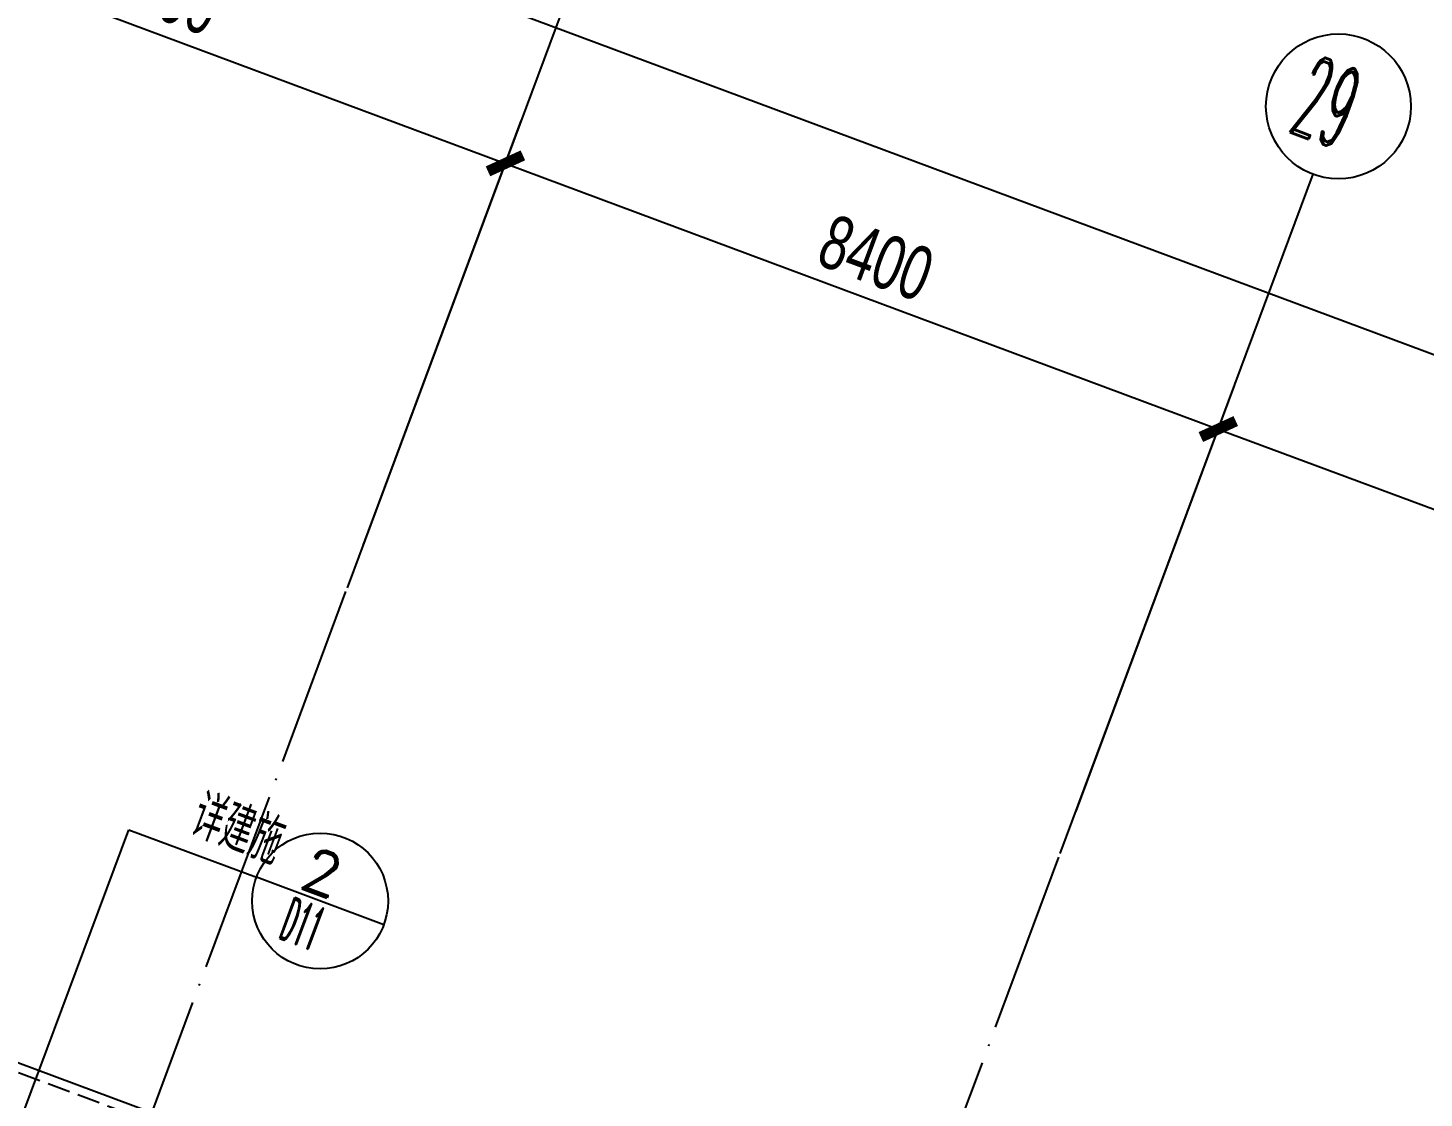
# Model space of a CAD drawing. Header units: millimetres. Extents: x 600121811 to 600690586, y 3472921280 to 3473279938.
# Drawn here: x 600470354 to 600485770, y 3473130220 to 3473142031 of the extents above; entities that cross this region are included whole.
import ezdxf
from ezdxf.enums import TextEntityAlignment as Align

# ---------------------------------------------------------------- set-up
doc = ezdxf.new("R2010")
doc.units = ezdxf.units.MM
doc.header["$LTSCALE"] = 1000
doc.linetypes.add('AX-MALL-GIRD-200$0$DOTE', pattern=[2.4200000000000004, 2, -0.2, 0.02, -0.2])
doc.linetypes.add('AX-MALL-WALL-GJ$0$DASH', pattern=[0.35, 0.25, -0.1])
doc.layers.get('0').update_dxf_attribs({"linetype": 'CONTINUOUS'})
for name, color, linetype in [('AX-MALL-DIM-PGJ$0$A-Anno-Note', 241, 'CONTINUOUS'), ('AX-MALL-DIM-PGJ$0$DIM_IDEN', 3, 'CONTINUOUS'), ('AX-MALL-GIRD-200$0$A-Grid', 222, 'AX-MALL-GIRD-200$0$DOTE'), ('AX-MALL-GIRD-200$0$A-Grid-Iden', 11, 'CONTINUOUS'), ('AX-MALL-GJ-200$0$A-Anno-Note', 241, 'CONTINUOUS'), ('AX-MALL-WALL-GJ$0$A-Detl-Patt', 8, 'CONTINUOUS'), ('AX-MALL-WALL-GJ$0$A-Detl-Thin', 131, 'CONTINUOUS'), ('AX-MALL-WALL-GJ$0$A-SEE', 254, 'CONTINUOUS'), ('AXIS_TEXT', 7, 'CONTINUOUS')]:
    doc.layers.add(name, color=color, linetype=linetype)
doc.styles.add('AX-MALL-DIM-PGJ$0$_TCH_DIM', font='zy_en.shx', dxfattribs={"width": 0.7, "bigfont": 'zy_cn.shx'})
doc.styles.add('AX-MALL-DIM-PGJ$0$_TCH_LABEL', font='ROMAND.shx', dxfattribs={"width": 0.7, "height": 5, "bigfont": 'zy_cn.shx'})
doc.styles.add('AX-MALL-GIRD-200$0$_TCH_AXIS', font='ROMAND.shx', dxfattribs={"width": 0.7, "height": 5, "bigfont": 'zy_cn.shx'})
doc.styles.add('AX-MALL-GIRD-200$0$_TCH_DIM_T3', font='zy_en.shx', dxfattribs={"width": 0.7, "bigfont": 'zy_cn.shx'})
doc.styles.add('COMPLEX', font='COMPLEX')
doc.dimstyles.new('AX-MALL-GIRD-200$0$_TCH_ARCH&&200', dxfattribs={"dimtxt": 595, "dimasz": 300, "dimexe": 500, "dimexo": 500, "dimgap": 152.5, "dimtad": 1, "dimdec": 0, "dimzin": 0, "dimdsep": 46, "dimtxsty": 'AX-MALL-GIRD-200$0$_TCH_DIM_T3', "dimblk": 'AX-MALL-GIRD-200$0$_ArchTick', "dimcen": 0.09, "dimclrt": 7, "dimazin": 2, "dimtfac": 1, "dimtdec": 0, "dimtix": 1, "dimtmove": 2, "dimatfit": 3, "dimfxl": 500, "dimtolj": 1, "dimtzin": 0, "dimarcsym": 0})

# ---------------------------------------------------------------- blocks, each defined once
blk = doc.blocks.new('_AXISO')
blk.add_circle((0, 0), 0.5)
at = {"layer": 'AXIS_TEXT', "style": 'COMPLEX', "width": 1.041666666666667}
blk.add_attdef('A', text='', height=0.56, dxfattribs=at).set_placement((-0.25, -0.28), (0.25, -0.28), align=Align.FIT)
blk = doc.blocks.new('AX-MALL-GIRD-200$0$_ArchTick')
at = {"color": 0, "linetype": 'ByBlock', "const_width": 0.4}
blk.add_lwpolyline([(-0.5, -0.5), (0.5, 0.5)], dxfattribs=at)
blk = doc.blocks.new('*D117')
at = {"layer": 'AX-MALL-GIRD-200$0$A-Grid-Iden', "color": 0, "lineweight": -2, "transparency": 16777216}
for p, q in [((600267989.9262162, 3473213084.920611), (600270293.9389054, 3473219269.70238)), ((600270119.3924896, 3473218801.158306), (600595288.9794267, 3473097665.945708)), ((600593159.5131532, 3473091949.708013), (600595463.5258425, 3473098134.489782))]:
    blk.add_line(p, q, dxfattribs=at)
at = {"layer": 'AX-MALL-GIRD-200$0$A-Grid-Iden', "color": 0, "lineweight": -2, "transparency": 16777216, "xscale": 300, "yscale": 300, "zscale": 300}
for p, rotation in [((600270119.3924896, 3473218801.158306), 159.568161308997), ((600595288.9794267, 3473097665.945708), 339.568161308997)]:
    blk.add_blockref('AX-MALL-GIRD-200$0$_ArchTick', p, dxfattribs=dict(at, rotation=rotation))
at = {"layer": 'AX-MALL-GIRD-200$0$A-Grid-Iden', "color": 7, "transparency": 16777216, "insert": (600432861.2777324, 3473158655.241673), "char_height": 595, "attachment_point": 5, "rotation": 339.56816132295063, "style": 'AX-MALL-GIRD-200$0$_TCH_DIM_T3'}
blk.add_mtext('\\A1;347000', dxfattribs=at)
blk = doc.blocks.new('*D144')
at = {"layer": 'AX-MALL-GIRD-200$0$A-Grid-Iden', "color": 0, "lineweight": -2, "transparency": 16777216}
for p, q in [((600466184.0692632, 3473139251.786706), (600467929.5334215, 3473143937.22744)), ((600467754.9870057, 3473143468.683366), (600475626.5274383, 3473140536.30358)), ((600474055.6096958, 3473136319.40692), (600475801.0738541, 3473141004.847654))]:
    blk.add_line(p, q, dxfattribs=at)
at = {"layer": 'AX-MALL-GIRD-200$0$A-Grid-Iden', "color": 0, "lineweight": -2, "transparency": 16777216, "xscale": 300, "yscale": 300, "zscale": 300}
for p, rotation in [((600467754.9870057, 3473143468.683366), 159.568161309211), ((600475626.5274383, 3473140536.30358), 339.568161309211)]:
    blk.add_blockref('AX-MALL-GIRD-200$0$_ArchTick', p, dxfattribs=dict(at, rotation=rotation))
at = {"layer": 'AX-MALL-GIRD-200$0$A-Grid-Iden', "color": 7, "transparency": 16777216, "insert": (600471847.8489962, 3473142424.18314), "char_height": 595, "attachment_point": 5, "rotation": 339.56816132295063, "style": 'AX-MALL-GIRD-200$0$_TCH_DIM_T3'}
blk.add_mtext('\\A1;8400', dxfattribs=at)
blk = doc.blocks.new('*D145')
at = {"layer": 'AX-MALL-GIRD-200$0$A-Grid-Iden', "color": 0, "lineweight": -2, "transparency": 16777216}
for p, q in [((600474055.6096958, 3473136319.406921), (600475801.0738541, 3473141004.847654)), ((600475626.5274383, 3473140536.303581), (600483498.0678716, 3473137603.923795)), ((600481927.1501291, 3473133387.027134), (600483672.6142874, 3473138072.467868))]:
    blk.add_line(p, q, dxfattribs=at)
at = {"layer": 'AX-MALL-GIRD-200$0$A-Grid-Iden', "color": 0, "lineweight": -2, "transparency": 16777216, "xscale": 300, "yscale": 300, "zscale": 300}
for p, rotation in [((600475626.5274383, 3473140536.303581), 159.5681613084339), ((600483498.0678716, 3473137603.923795), 339.568161308434)]:
    blk.add_blockref('AX-MALL-GIRD-200$0$_ArchTick', p, dxfattribs=dict(at, rotation=rotation))
at = {"layer": 'AX-MALL-GIRD-200$0$A-Grid-Iden', "color": 7, "transparency": 16777216, "insert": (600479719.3894292, 3473139491.803354), "char_height": 595, "attachment_point": 5, "rotation": 339.56816133717393, "style": 'AX-MALL-GIRD-200$0$_TCH_DIM_T3'}
blk.add_mtext('\\A1;8400', dxfattribs=at)
blk = doc.blocks.new('*D146')
at = {"layer": 'AX-MALL-GIRD-200$0$A-Grid-Iden', "color": 0, "lineweight": -2, "transparency": 16777216}
for p, q in [((600481927.1501292, 3473133387.027134), (600483672.6142877, 3473138072.467868)), ((600483498.0678717, 3473137603.923795), (600491369.6083046, 3473134671.544009)), ((600489798.6905621, 3473130454.647348), (600491544.1547207, 3473135140.088082))]:
    blk.add_line(p, q, dxfattribs=at)
at = {"layer": 'AX-MALL-GIRD-200$0$A-Grid-Iden', "color": 0, "lineweight": -2, "transparency": 16777216, "xscale": 300, "yscale": 300, "zscale": 300}
for p, rotation in [((600483498.0678717, 3473137603.923795), 159.5681613100625), ((600491369.6083046, 3473134671.544009), 339.5681613100625)]:
    blk.add_blockref('AX-MALL-GIRD-200$0$_ArchTick', p, dxfattribs=dict(at, rotation=rotation))
at = {"layer": 'AX-MALL-GIRD-200$0$A-Grid-Iden', "color": 7, "transparency": 16777216, "insert": (600487590.9298626, 3473136559.423568), "char_height": 595, "attachment_point": 5, "rotation": 339.5681613017562, "style": 'AX-MALL-GIRD-200$0$_TCH_DIM_T3'}
blk.add_mtext('\\A1;8400', dxfattribs=at)
blk = doc.blocks.new('AX-MALL-DIM-PGJ')
at = {"layer": 'AX-MALL-DIM-PGJ$0$DIM_IDEN'}
for p, q in [((600467880.9854367, 3473123555.539345), (600471467.1785252, 3473133182.145037)), ((600471467.1785252, 3473133182.145037), (600472877.522684, 3473132656.750454)), ((600474283.1549039, 3473132133.111207), (600472877.5226839, 3473132656.750454))]:
    blk.add_line(p, q, dxfattribs=at)
blk.add_circle((600473580.3387941, 3473132394.93083), 750, dxfattribs=at)
at = {"layer": 'AX-MALL-DIM-PGJ$0$A-Anno-Note', "style": 'AX-MALL-DIM-PGJ$0$_TCH_DIM', "width": 0.7}
blk.add_text('详建施', height=506.3829787234042, rotation=339.5681613088448, dxfattribs=at).set_placement((600472113.8876183, 3473133131.25764))
at = {"layer": 'AX-MALL-DIM-PGJ$0$A-Anno-Note', "style": 'AX-MALL-DIM-PGJ$0$_TCH_LABEL'}
for s, width, p, p2 in [('2', 1.312500000214866, (600473318.5368397, 3473132556.886802), (600473714.5660784, 3473132409.35429)), ('D11', 0.430327868922907, (600473107.776108, 3473131991.130747), (600473503.8053467, 3473131843.598235))]:
    blk.add_text(s, height=482.9906831399546, rotation=339.5681613000222, dxfattribs=dict(at, width=width)).set_placement(p, p2, align=Align.FIT)
blk = doc.blocks.new('AX-MALL-GIRD-200')
at = {"layer": 'AX-MALL-GIRD-200$0$A-Grid'}
for p, q in [((600435151.5243309, 3473031887.135766), (600473881.0632799, 3473135850.862847)), ((600443023.064764, 3473028954.75598), (600481752.6037133, 3473132918.483062))]:
    blk.add_line(p, q, dxfattribs=at)
at = {"layer": 'AX-MALL-GIRD-200$0$A-Grid-Iden'}
for p, q in [((600473881.0632801, 3473135850.862847), (600476673.8059336, 3473143347.568021)), ((600481752.6037132, 3473132918.483061), (600484545.3463666, 3473140415.188235))]:
    blk.add_line(p, q, dxfattribs=at)
ref = blk.add_blockref('_AXISO', (600484824.620632, 3473141164.858753), dxfattribs=dict(at, xscale=1600, yscale=1600, zscale=1600))
ref.add_attrib('A', '29', dxfattribs={"height": 905.0966799187808, "rotation": 339.5681613156389, "style": 'AX-MALL-GIRD-200$0$_TCH_AXIS', "width": 0.5249999999688262}).set_placement((600484242.5615654, 3473140898.762449), (600484836.2703247, 3473140677.588515), align=Align.FIT)
for base, p1, p2, angle, picture, middle, turn in [((600595288.9794267, 3473097665.945708), (600267815.3798003, 3473212616.376537), (600592984.9667375, 3473091481.163939), 339.568161308997, '*D117', (600432861.2777324, 3473158655.241673), 339.5681613229506), ((600475626.5274383, 3473140536.30358), (600466009.5228473, 3473138783.242633), (600473881.0632799, 3473135850.862847), 339.56816130921095, '*D144', (600471847.8489962, 3473142424.18314), 339.5681613229506), ((600483498.0678716, 3473137603.923795), (600473881.0632797, 3473135850.862847), (600481752.6037133, 3473132918.483061), 339.5681613114818, '*D145', (600479719.3894292, 3473139491.803354), 339.5681613371739), ((600491369.6083046, 3473134671.544009), (600481752.6037134, 3473132918.483061), (600489624.1441463, 3473129986.103275), 339.5681613100625, '*D146', (600487590.9298626, 3473136559.423568), 339.5681613017562)]:
    dim = blk.add_linear_dim(base=base, p1=p1, p2=p2, angle=angle, dimstyle='AX-MALL-GIRD-200$0$_TCH_ARCH&&200', override={"dimgap": 0}, dxfattribs=at)
    dim.commit()
    dim.dimension.update_dxf_attribs({"geometry": picture, "text_midpoint": middle, "dimtype": 129, "text_rotation": turn})
blk = doc.blocks.new('AX-MALL-WALL-GJ')
at = {"layer": 'AX-MALL-WALL-GJ$0$A-Detl-Patt', "linetype": 'AX-MALL-WALL-GJ$0$DASH'}
blk.add_lwpolyline([(600478129.5041839, 3473126443.377284), (600478129.504184, 3473126443.377284), (600478199.3227497, 3473126630.79491, 0.4142109631643711), (600477699.7534758, 3473127723.565585), (600451484.2780846, 3473137489.864324, 0.3055328472290911), (600450389.6942861, 3473137253.492501, 0.2827619652228188), (600449680.9087653, 3473138161.690531), (600435280.6514164, 3473143526.354454, 0.2947811848150572), (600434225.308897, 3473143275.031948, 0.2829010933891454), (600433516.1382343, 3473144183.541872), (600403623.1740903, 3473155320.013591, 0.4139411532118942), (600402529.8049256, 3473154819.910673), (600402459.986362, 3473154632.493051), (600478129.5041432, 3473126443.377174)], format="xyb", dxfattribs=at)
at = {"layer": 'AX-MALL-WALL-GJ$0$A-Detl-Thin'}
blk.add_lwpolyline([(600478223.212998, 3473126408.468), (600478223.2129983, 3473126408.468), (600478293.0315644, 3473126595.885627, 0.4142109631163824), (600477734.6635904, 3473127817.27409), (600451520.274919, 3473137583.167983, 0.2641583108281204), (600450455.6407442, 3473137442.849069, 0.2423871922419205), (600449715.81888, 3473138255.399036), (600435315.5615311, 3473143620.062959, 0.004269049266077005), (600435313.9563439, 3473143620.645396, 0.2500028526450093), (600434290.8336309, 3473143464.836266, 0.2423561625383823), (600433551.0487987, 3473144277.250209), (600403658.0217673, 3473155413.745333, 0.4139411532119098), (600402436.0961108, 3473154854.819956), (600402366.2775472, 3473154667.402334), (600478223.212995, 3473126408.467992)], format="xyb", dxfattribs=at)
at = {"layer": 'AX-MALL-WALL-GJ$0$A-SEE'}
blk.add_blockref('AX-MALL-GIRD-200', (0, 0), dxfattribs=at)

msp = doc.modelspace()

# ---------------------------------------------------------------- block references
at = {"layer": 'AX-MALL-GJ-200$0$A-Anno-Note'}
for name in ['AX-MALL-WALL-GJ', 'AX-MALL-DIM-PGJ']:
    msp.add_blockref(name, (0, 0), dxfattribs=at)

doc.saveas('drawing.dxf')
